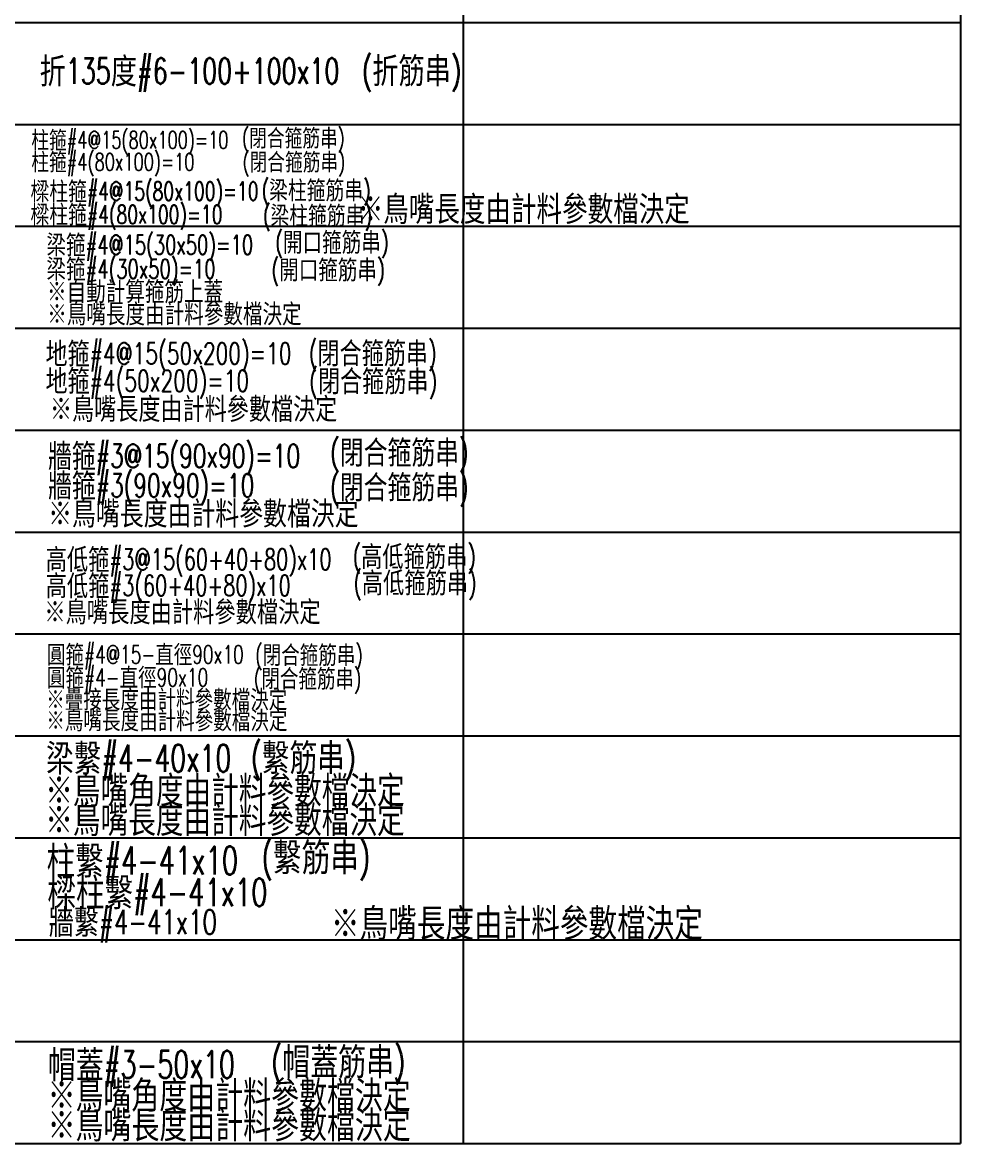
# Model space of a CAD drawing. Header units: millimetres. Extents: x 5 to 10041, y -3338 to 92.
# Drawn here: x 6435 to 6960, y -1516 to -889 of the extents above; entities that cross this region are included whole.
import ezdxf
from ezdxf.enums import TextEntityAlignment as Align

# ---------------------------------------------------------------- set-up
doc = ezdxf.new("R2010")
doc.units = ezdxf.units.MM
doc.layers.add('-取料', color=7, linetype='Continuous', true_color=0xffbf7f)
doc.layers.add('備註', color=3, linetype='Continuous', true_color=0x00ff00)
doc.styles.add('textstyle152', font='standard', dxfattribs={"width": 0.75})
doc.styles.add('textstyle153', font='standard', dxfattribs={"width": 0.75})
doc.styles.add('textstyle154', font='standard', dxfattribs={"width": 0.75})
doc.styles.add('textstyle155', font='standard', dxfattribs={"width": 0.75})
doc.styles.add('textstyle156', font='standard', dxfattribs={"width": 0.75})
doc.styles.add('textstyle188', font='standard', dxfattribs={"width": 0.75})
doc.styles.add('textstyle189', font='standard', dxfattribs={"width": 0.75})
doc.styles.add('textstyle191', font='standard', dxfattribs={"width": 0.75})
doc.styles.add('textstyle193', font='standard', dxfattribs={"width": 0.75})
doc.styles.add('textstyle194', font='standard', dxfattribs={"width": 0.75})
doc.styles.add('textstyle195', font='standard', dxfattribs={"width": 0.75})
doc.styles.add('textstyle196', font='standard', dxfattribs={"width": 0.75})
doc.styles.add('textstyle197', font='standard', dxfattribs={"width": 0.75})
doc.styles.add('textstyle200', font='standard', dxfattribs={"width": 0.75})
doc.styles.add('textstyle201', font='standard', dxfattribs={"width": 0.75})
doc.styles.add('textstyle202', font='standard', dxfattribs={"width": 0.75})
doc.styles.add('textstyle203', font='standard', dxfattribs={"width": 0.75})
doc.styles.add('textstyle204', font='standard', dxfattribs={"width": 0.75})
doc.styles.add('textstyle207', font='standard', dxfattribs={"width": 0.75})
doc.styles.add('textstyle208', font='standard', dxfattribs={"width": 0.75})
doc.styles.add('textstyle209', font='standard', dxfattribs={"width": 0.75})
doc.styles.add('textstyle210', font='standard', dxfattribs={"width": 0.75})
doc.styles.add('textstyle211', font='standard', dxfattribs={"width": 0.75})
doc.styles.add('textstyle213', font='standard', dxfattribs={"width": 0.75})
doc.styles.add('textstyle214', font='standard', dxfattribs={"width": 0.75})
doc.styles.add('textstyle215', font='standard', dxfattribs={"width": 0.75})
doc.styles.add('textstyle216', font='standard', dxfattribs={"width": 0.75})
doc.styles.add('textstyle217', font='standard', dxfattribs={"width": 0.75})
doc.styles.add('textstyle219', font='standard', dxfattribs={"width": 0.75})
doc.styles.add('textstyle220', font='standard', dxfattribs={"width": 0.75})
doc.styles.add('textstyle221', font='standard', dxfattribs={"width": 0.75})
doc.styles.add('textstyle222', font='standard', dxfattribs={"width": 0.75})
doc.styles.add('textstyle223', font='standard', dxfattribs={"width": 0.75})
doc.styles.add('textstyle224', font='standard', dxfattribs={"width": 0.75})
doc.styles.add('textstyle225', font='standard', dxfattribs={"width": 0.75})
doc.styles.add('textstyle227', font='standard', dxfattribs={"width": 0.75})
doc.styles.add('textstyle228', font='standard', dxfattribs={"width": 0.75})
doc.styles.add('textstyle229', font='standard', dxfattribs={"width": 0.75})
doc.styles.add('textstyle235', font='standard', dxfattribs={"width": 0.75})
doc.styles.add('textstyle237', font='standard', dxfattribs={"width": 0.75})
doc.styles.add('textstyle238', font='standard', dxfattribs={"width": 0.75})
doc.styles.add('textstyle239', font='standard', dxfattribs={"width": 0.75})
doc.styles.add('textstyle241', font='standard', dxfattribs={"width": 0.75})
doc.styles.add('textstyle242', font='standard', dxfattribs={"width": 0.75})
doc.styles.add('textstyle243', font='standard', dxfattribs={"width": 0.75})
doc.styles.add('textstyle317', font='standard', dxfattribs={"width": 0.75})
doc.styles.add('textstyle319', font='standard', dxfattribs={"width": 0.75})
doc.styles.add('textstyle320', font='standard', dxfattribs={"width": 0.75})
doc.styles.add('textstyle321', font='standard', dxfattribs={"width": 0.75})
doc.styles.add('textstyle322', font='standard', dxfattribs={"width": 0.75})
doc.styles.add('textstyle323', font='standard', dxfattribs={"width": 0.75})

msp = doc.modelspace()

# ---------------------------------------------------------------- linework, layer by layer
for p, q in [((6681.48, -604.21), (6681.48, -1516.21)), ((6959.6, -604.21), (6959.6, -1516.21)), ((6086.35, -889.21), (6959.6, -889.21)), ((6086.35, -946.21), (6959.6, -946.21)), ((6086.35, -1003.21), (6959.6, -1003.21)), ((6086.35, -1060.21), (6959.6, -1060.21)), ((6086.35, -1117.21), (6959.6, -1117.21)), ((6086.35, -1174.21), (6959.6, -1174.21)), ((6086.35, -1231.21), (6959.6, -1231.21)), ((6086.35, -1231.21), (6959.36, -1231.21)), ((6086.35, -1231.22), (6959.6, -1231.22)), ((6086.35, -1231.22), (6959.6, -1231.22)), ((6086.35, -1288.21), (6959.6, -1288.21)), ((6086.35, -1345.21), (6959.6, -1345.21)), ((6086.35, -1402.21), (6959.6, -1402.21)), ((6086.35, -1459.21), (6959.6, -1459.21)), ((6086.35, -1516.21), (6959.6, -1516.21))]:
    msp.add_line(p, q)

# ---------------------------------------------------------------- texts
at = {"layer": '-取料', "lineweight": 25, "style": 'textstyle188', "width": 0.75}
msp.add_text('折135度#6-100+100x10', height=14.3117, dxfattribs=at).set_placement((6444.77, -916.36), align=Align.MIDDLE_LEFT)
at = {"layer": '-取料', "width": 0.75}
for s, height, style, p in [('柱箍#4@15(80x100)=10', 9.6754, 'textstyle154', (6440.13, -954.94)), ('柱箍#4(80x100)=10', 9.6754, 'textstyle152', (6440.13, -967.18)), ('樑柱箍#4@15(80x100)=10', 10.2711, 'textstyle320', (6439.69, -983.58)), ('樑柱箍#4(80x100)=10', 10.2711, 'textstyle319', (6439.69, -996.57)), ('梁箍#4@15(30x50)=10', 10.6917, 'textstyle195', (6448.6, -1013.57)), ('梁箍#4(30x50)=10', 10.6917, 'textstyle191', (6448.6, -1027.09)), ('地箍#4@15(50x200)=10', 12.0766, 'textstyle202', (6448.05, -1074.36)), ('地箍#4(50x200)=10', 12.0766, 'textstyle200', (6448.05, -1089.64)), ('牆箍#3@15(90x90)=10', 13.0475, 'textstyle209', (6449.46, -1131.62)), ('牆箍#3(90x90)=10', 13.0475, 'textstyle207', (6449.46, -1148.13)), ('高低箍#3@15(60+40+80)x10', 11.6106, 'textstyle215', (6448.21, -1189.46)), ('高低箍#3(60+40+80)x10', 11.6106, 'textstyle213', (6448.21, -1204.15)), ('圓箍#4@15-直徑90x10', 10.1322, 'textstyle221', (6448.89, -1242.68)), ('圓箍#4-直徑90x10', 10.1322, 'textstyle219', (6448.89, -1255.5)), ('梁繫#4-40x10', 15.108, 'textstyle225', (6448.41, -1300.69)), ('柱繫#4-41x10', 15.635, 'textstyle235', (6448.67, -1357.97)), ('樑柱繫#4-41x10', 15.635, 'textstyle323', (6449.12, -1375.7)), ('牆繫#4-41x10', 13.726, 'textstyle317', (6449.87, -1392.28)), ('帽蓋#3-50x10', 15.263, 'textstyle239', (6449.4, -1472.02))]:
    msp.add_text(s, height=height, dxfattribs=dict(at, style=style)).set_placement(p, align=Align.MIDDLE_LEFT)
at = {"layer": '備註', "lineweight": 25, "width": 0.75}
for s, height, style, p in [('(折筋串)', 14.312, 'textstyle189', (6624.87, -916.17)), ('(閉合箍筋串)', 9.675, 'textstyle155', (6557.98, -953.84)), ('(閉合箍筋串)', 9.675, 'textstyle156', (6558.2, -967.25)), ('(梁柱箍筋串)', 10.271, 'textstyle321', (6568.86, -983.02)), ('※鳥嘴長度由計料參數檔決定', 13.9593, 'textstyle153', (6622.6, -993.45)), ('(梁柱箍筋串)', 10.271, 'textstyle322', (6569.62, -997.18)), ('(開口箍筋串)', 10.692, 'textstyle196', (6576.43, -1012.11)), ('(開口箍筋串)', 10.692, 'textstyle197', (6574.29, -1027.56)), ('※自動計算箍筋上蓋', 10.692, 'textstyle193', (6448.93, -1039.66)), ('※鳥嘴長度由計料參數檔決定', 10.6917, 'textstyle194', (6449.05, -1052.15)), ('(閉合箍筋串)', 12.077, 'textstyle203', (6595.15, -1074.16)), ('(閉合箍筋串)', 12.077, 'textstyle204', (6595.42, -1089.81)), ('※鳥嘴長度由計料參數檔決定', 12.0766, 'textstyle201', (6450.57, -1105.27)), ('(閉合箍筋串)', 13.048, 'textstyle210', (6607.22, -1129.66)), ('(閉合箍筋串)', 13.048, 'textstyle211', (6607.22, -1149.1)), ('※鳥嘴長度由計料參數檔決定', 13.0475, 'textstyle208', (6449.56, -1163.75)), ('(高低箍筋串)', 11.611, 'textstyle216', (6619.73, -1187.89)), ('(高低箍筋串)', 11.611, 'textstyle217', (6620.16, -1202.59)), ('※鳥嘴長度由計料參數檔決定', 11.6106, 'textstyle214', (6447.45, -1218.75)), ('(閉合箍筋串)', 10.132, 'textstyle223', (6565.31, -1242.97)), ('(閉合箍筋串)', 10.132, 'textstyle224', (6564.55, -1256.17)), ('※疊接長度由計料參數檔決定', 10.1322, 'textstyle222', (6448.47, -1267.78)), ('※鳥嘴長度由計料參數檔決定', 10.1322, 'textstyle220', (6448.56, -1279.5)), ('(繫筋串)', 15.108, 'textstyle229', (6562.81, -1300.34)), ('※鳥嘴角度由計料參數檔決定', 15.108, 'textstyle228', (6447.93, -1318.47)), ('※鳥嘴長度由計料參數檔決定', 15.108, 'textstyle227', (6447.93, -1335.03)), ('(繫筋串)', 15.635, 'textstyle238', (6568.81, -1356.09)), ('※鳥嘴長度由計料參數檔決定', 15.6349, 'textstyle237', (6607.63, -1392.87)), ('(帽蓋筋串)', 15.263, 'textstyle243', (6574.18, -1470.42)), ('※鳥嘴角度由計料參數檔決定', 15.2627, 'textstyle241', (6449.26, -1489)), ('※鳥嘴長度由計料參數檔決定', 15.2627, 'textstyle242', (6449.26, -1505.73))]:
    msp.add_text(s, height=height, dxfattribs=dict(at, style=style)).set_placement(p, align=Align.MIDDLE_LEFT)

doc.saveas('drawing.dxf')
